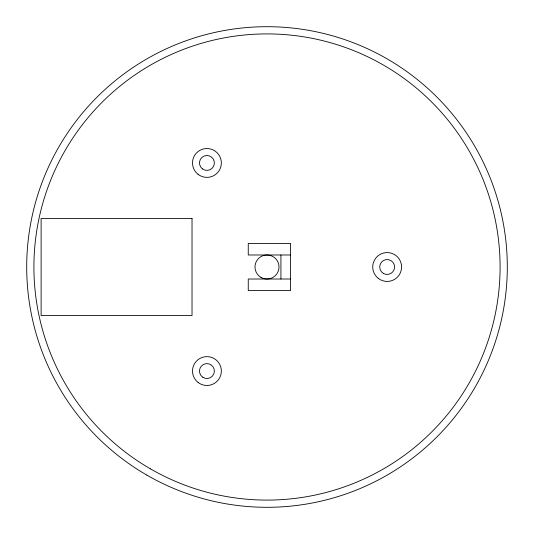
<?xml version="1.0" encoding="UTF-8"?>
<svg xmlns="http://www.w3.org/2000/svg" width="534" height="534" viewBox="0 0 534 534"><rect width="100%" height="100%" fill="white"/><g stroke="black" fill="none" stroke-linecap="round" stroke-linejoin="round"><path stroke-width="0.8" d="M290.549 254.985L248.257 254.985L248.257 243.451L290.549 243.451L290.549 290.549L248.257 290.549L248.257 279.015L290.549 279.015M280.937 254.985L280.937 279.015M192.026 218.433L41.118 218.433L41.118 315.514L192.026 315.514L192.026 218.433M146.85 475.106A240.3 240.3 0 0 0 507.3 267A240.3 240.3 0 0 0 146.85 58.894A240.3 240.3 0 0 0 146.85 475.106M260.993 277.406A12.015 12.015 0 0 0 279.015 267A12.015 12.015 0 0 0 260.993 256.594A12.015 12.015 0 0 0 260.993 277.406M202.433 168.891A7.449 7.449 0 0 0 214.321 163.865A7.449 7.449 0 0 0 204.021 156.088A7.449 7.449 0 0 0 202.433 168.891M202.813 377.264A7.449 7.449 0 0 0 214.361 371.51A7.449 7.449 0 0 0 203.608 364.382A7.449 7.449 0 0 0 202.813 377.264M383.425 273.448A7.449 7.449 0 0 0 394.599 267A7.449 7.449 0 0 0 383.425 260.552A7.449 7.449 0 0 0 383.425 273.448M150.454 468.865A233.091 233.091 0 0 0 500.091 267A233.091 233.091 0 0 0 150.454 65.135A233.091 233.091 0 0 0 150.454 468.865M198.147 382.491A14.418 14.418 0 0 0 221.223 372.932A14.418 14.418 0 0 0 201.405 357.733A14.418 14.418 0 0 0 198.147 382.491M198.147 174.384A14.418 14.418 0 0 0 221.223 164.826A14.418 14.418 0 0 0 201.405 149.627A14.418 14.418 0 0 0 198.147 174.384M378.372 278.441A14.418 14.418 0 0 0 401.448 268.882A14.418 14.418 0 0 0 381.63 253.677A14.418 14.418 0 0 0 378.372 278.441"/></g></svg>
